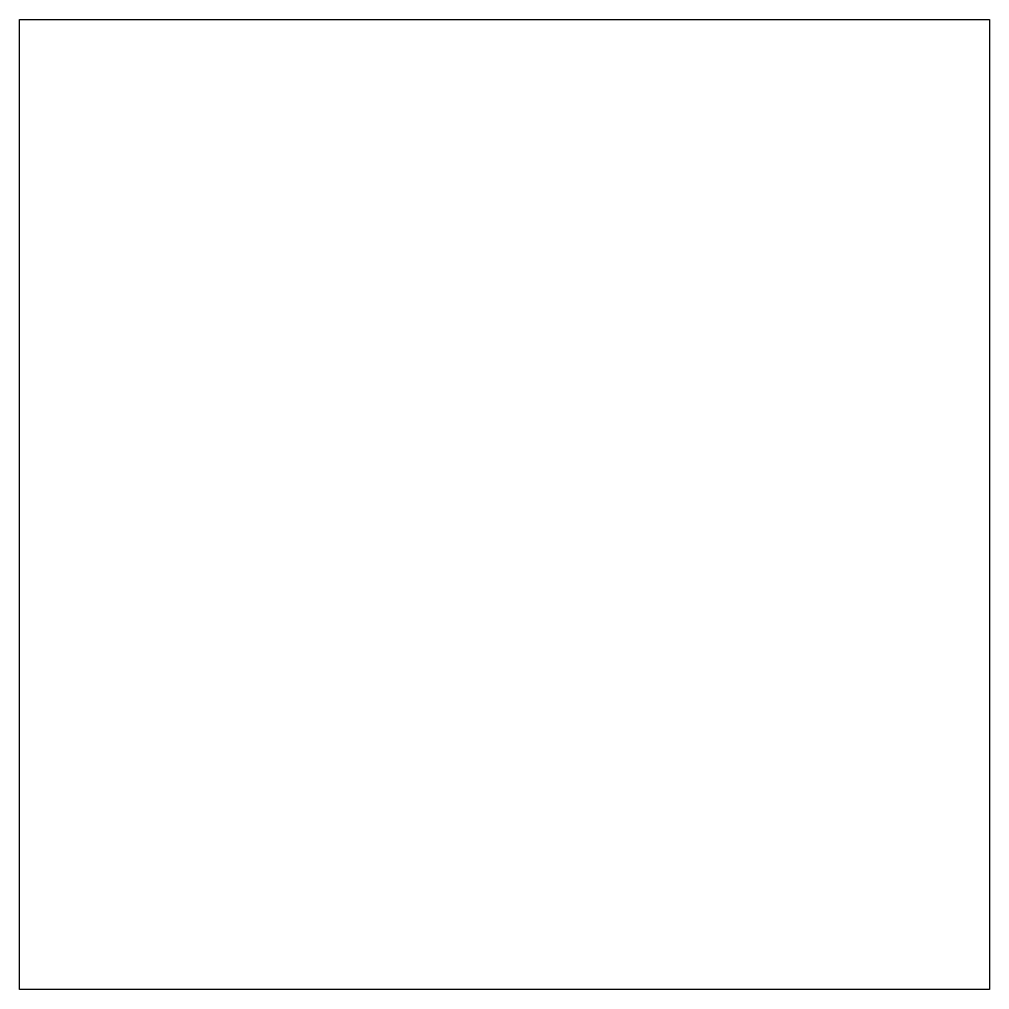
# Model space of a CAD drawing. Header units: millimetres. Extents: x 2.85 to 6.79, y 3.08 to 7.01.
import ezdxf

# ---------------------------------------------------------------- set-up
doc = ezdxf.new("R2010")
doc.units = ezdxf.units.MM
doc.header["$MEASUREMENT"] = 0

msp = doc.modelspace()

# ---------------------------------------------------------------- linework, layer by layer
for p, q in [((2.8514, 7.0126), (6.7884, 7.0126)), ((2.8514, 3.0756), (2.8514, 7.0126)), ((6.7884, 7.0126), (6.7884, 3.0756)), ((6.7884, 3.0756), (2.8514, 3.0756))]:
    msp.add_line(p, q)

doc.saveas('drawing.dxf')
